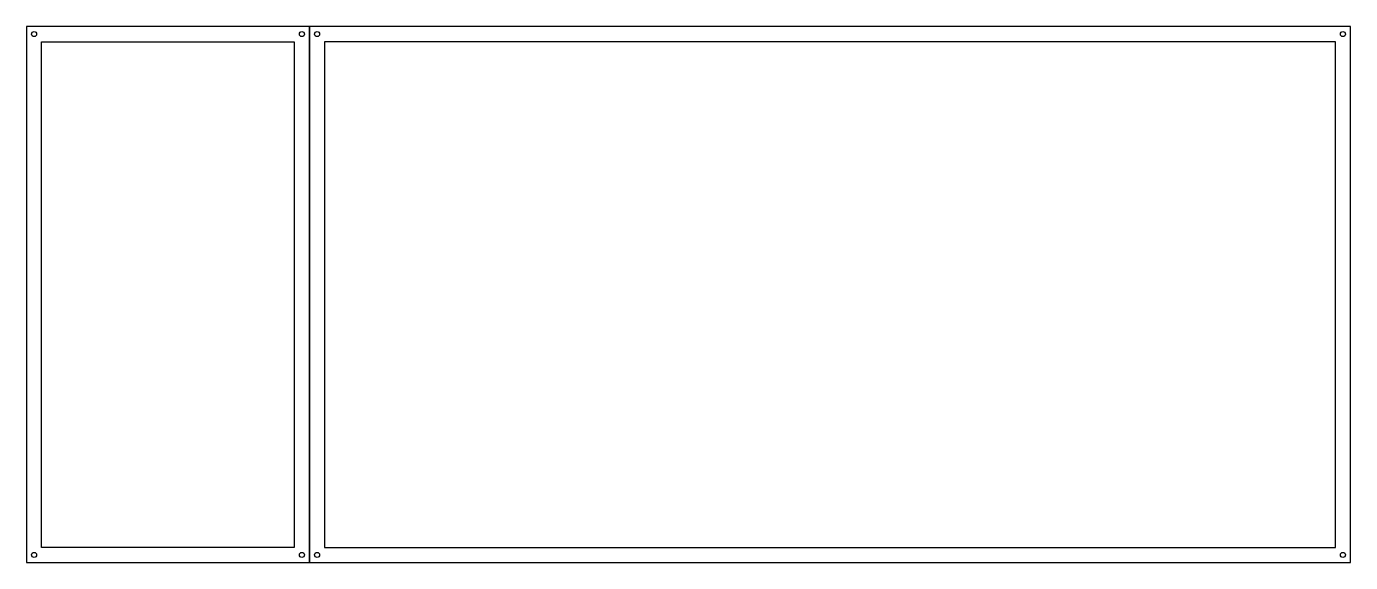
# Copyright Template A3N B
# Model space of a CAD drawing. Header units: millimetres. Extents: x 243 to 531, y -51 to 578.
# Drawn here: x 260.4 to 522.4, y -50.5 to 55.5 of the extents above.
import ezdxf

# ---------------------------------------------------------------- set-up
doc = ezdxf.new("R2010")
doc.units = ezdxf.units.MM
doc.header["$LTSCALE"] = 0.5
doc.layers.get('0').update_dxf_attribs({"color": 250})

msp = doc.modelspace()

# ---------------------------------------------------------------- linework, layer by layer
at = {"linetype": 'Continuous'}
for points in [[(316.44, 55.46), (260.44, 55.46), (260.44, -50.54), (316.44, -50.54)], [(316.44, -50.54), (522.44, -50.54), (522.44, 55.46), (316.44, 55.46)], [(319.44, -47.54), (519.44, -47.54), (519.44, 52.46), (319.44, 52.46)]]:
    msp.add_lwpolyline(points, close=True, dxfattribs=at)
at = {"linetype": 'Continuous', "extrusion": (-9.98704e-32, -5.43669e-16, -1)}
msp.add_lwpolyline([(-263.44, -47.54), (-263.44, 52.46), (-313.44, 52.46), (-313.44, -47.54)], close=True, dxfattribs=at)
at = {"linetype": 'Continuous'}
for centre in [(261.94, 53.96), (314.94, 53.96), (317.94, 53.96), (520.94, 53.96), (261.94, -49.04), (314.94, -49.04), (317.94, -49.04), (520.94, -49.04)]:
    msp.add_circle(centre, 0.5, dxfattribs=at)

doc.saveas('drawing.dxf')
